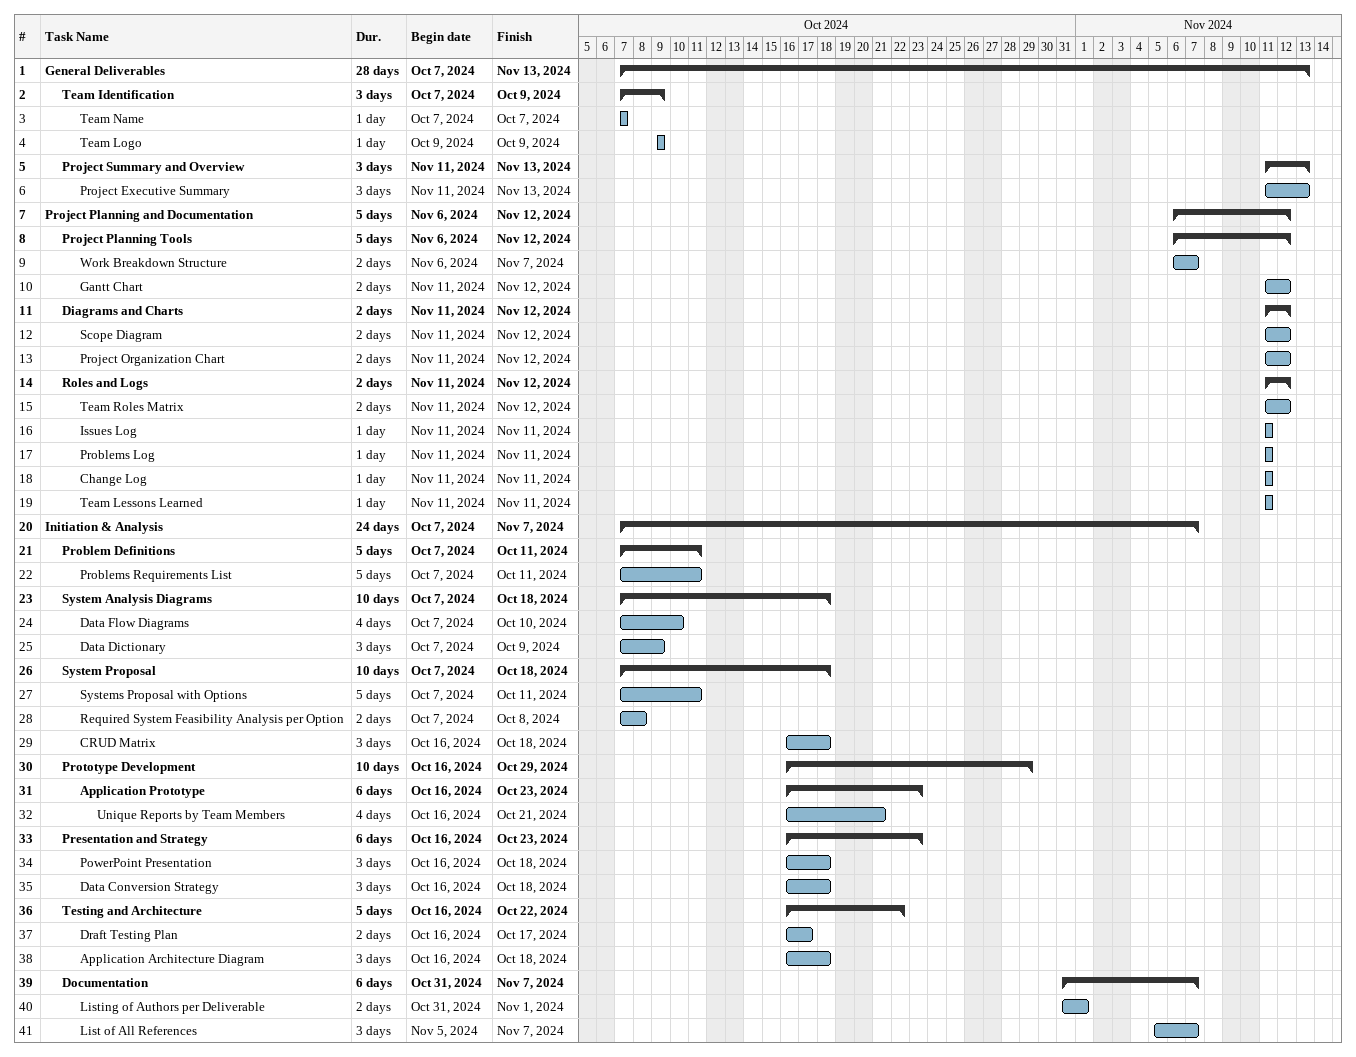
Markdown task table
| ID | Level | Task | Duration | Start | Finish |
|---|---|---|---|---|---|
| 1 | 1 | **General Deliverables** | 28d | 2024-10-07 | 2024-11-13 |
| 2 | 2 | **Team Identification** | 3d | 2024-10-07 | 2024-10-09 |
| 3 | 3 | Team Name | 1d | 2024-10-07 | 2024-10-07 |
| 4 | 3 | Team Logo | 1d | 2024-10-09 | 2024-10-09 |
| 5 | 2 | **Project Summary and Overview** | 3d | 2024-11-11 | 2024-11-13 |
| 6 | 3 | Project Executive Summary | 3d | 2024-11-11 | 2024-11-13 |
| 7 | 1 | **Project Planning and Documentation** | 5d | 2024-11-06 | 2024-11-12 |
| 8 | 2 | **Project Planning Tools** | 5d | 2024-11-06 | 2024-11-12 |
| 9 | 3 | Work Breakdown Structure | 2d | 2024-11-06 | 2024-11-07 |
| 10 | 3 | Gantt Chart | 2d | 2024-11-11 | 2024-11-12 |
| 11 | 2 | **Diagrams and Charts** | 2d | 2024-11-11 | 2024-11-12 |
| 12 | 3 | Scope Diagram | 2d | 2024-11-11 | 2024-11-12 |
| 13 | 3 | Project Organization Chart | 2d | 2024-11-11 | 2024-11-12 |
| 14 | 2 | **Roles and Logs** | 2d | 2024-11-11 | 2024-11-12 |
| 15 | 3 | Team Roles Matrix | 2d | 2024-11-11 | 2024-11-12 |
| 16 | 3 | Issues Log | 1d | 2024-11-11 | 2024-11-11 |
| 17 | 3 | Problems Log | 1d | 2024-11-11 | 2024-11-11 |
| 18 | 3 | Change Log | 1d | 2024-11-11 | 2024-11-11 |
| 19 | 3 | Team Lessons Learned | 1d | 2024-11-11 | 2024-11-11 |
| 20 | 1 | **Initiation & Analysis** | 24d | 2024-10-07 | 2024-11-07 |
| 21 | 2 | **Problem Definitions** | 5d | 2024-10-07 | 2024-10-11 |
| 22 | 3 | Problems Requirements List | 5d | 2024-10-07 | 2024-10-11 |
| 23 | 2 | **System Analysis Diagrams** | 10d | 2024-10-07 | 2024-10-18 |
| 24 | 3 | Data Flow Diagrams | 4d | 2024-10-07 | 2024-10-10 |
| 25 | 3 | Data Dictionary | 3d | 2024-10-07 | 2024-10-09 |
| 26 | 2 | **System Proposal** | 10d | 2024-10-07 | 2024-10-18 |
| 27 | 3 | Systems Proposal with Options | 5d | 2024-10-07 | 2024-10-11 |
| 28 | 3 | Required System Feasibility Analysis per Option | 2d | 2024-10-07 | 2024-10-08 |
| 29 | 3 | CRUD Matrix | 3d | 2024-10-16 | 2024-10-18 |
| 30 | 2 | **Prototype Development** | 10d | 2024-10-16 | 2024-10-29 |
| 31 | 3 | **Application Prototype** | 6d | 2024-10-16 | 2024-10-23 |
| 32 | 4 | Unique Reports by Team Members | 4d | 2024-10-16 | 2024-10-21 |
| 33 | 2 | **Presentation and Strategy** | 6d | 2024-10-16 | 2024-10-23 |
| 34 | 3 | PowerPoint Presentation | 3d | 2024-10-16 | 2024-10-18 |
| 35 | 3 | Data Conversion Strategy | 3d | 2024-10-16 | 2024-10-18 |
| 36 | 2 | **Testing and Architecture** | 5d | 2024-10-16 | 2024-10-22 |
| 37 | 3 | Draft Testing Plan | 2d | 2024-10-16 | 2024-10-17 |
| 38 | 3 | Application Architecture Diagram | 3d | 2024-10-16 | 2024-10-18 |
| 39 | 2 | **Documentation** | 6d | 2024-10-31 | 2024-11-07 |
| 40 | 3 | Listing of Authors per Deliverable | 2d | 2024-10-31 | 2024-11-01 |
| 41 | 3 | List of All References | 3d | 2024-11-05 | 2024-11-07 |
